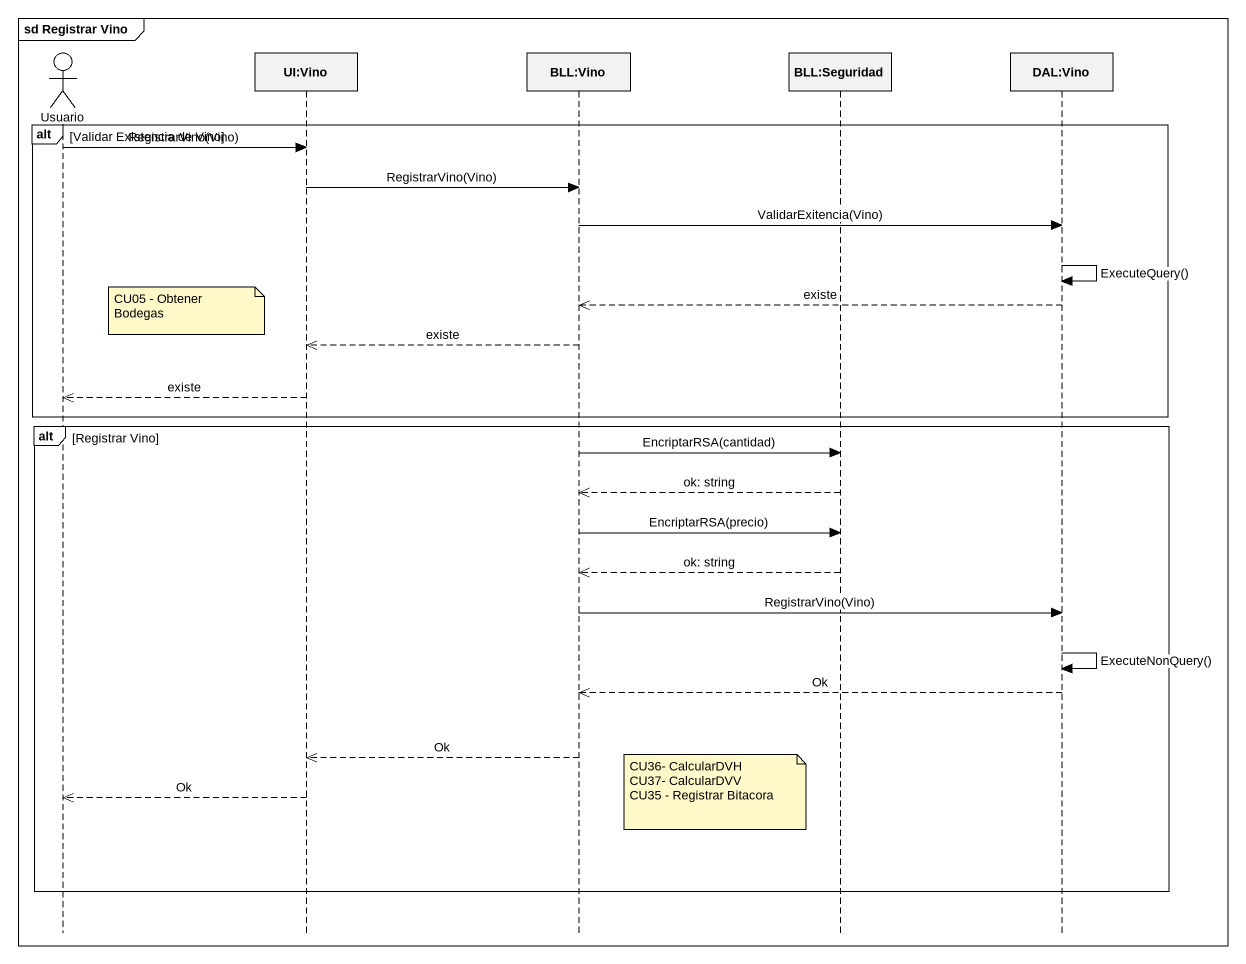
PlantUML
@startuml
mainframe sd Registrar Vino
hide footbox
actor Usuario
participant "UI:Vino" as UI_Vino
participant "BLL:Vino" as BLL_Vino
participant "BLL:Seguridad" as BLL_Seguridad
participant "DAL:Vino" as DAL_Vino

alt Validar Existencia de Vino
  Usuario -> UI_Vino : RegistrarVino(Vino)
  UI_Vino -> BLL_Vino : RegistrarVino(Vino)
  BLL_Vino -> DAL_Vino : ValidarExitencia(Vino)
  DAL_Vino -> DAL_Vino : ExecuteQuery()
  DAL_Vino -->> BLL_Vino : existe
  note left of UI_Vino : CU05 - Obtener Bodegas
  BLL_Vino -->> UI_Vino : existe
  UI_Vino -->> Usuario : existe
end
alt Registrar Vino
  BLL_Vino -> BLL_Seguridad : EncriptarRSA(cantidad)
  BLL_Seguridad -->> BLL_Vino : ok: string
  BLL_Vino -> BLL_Seguridad : EncriptarRSA(precio)
  BLL_Seguridad -->> BLL_Vino : ok: string
  BLL_Vino -> DAL_Vino : RegistrarVino(Vino)
  DAL_Vino -> DAL_Vino : ExecuteNonQuery()
  DAL_Vino -->> BLL_Vino : Ok
  BLL_Vino -->> UI_Vino : Ok
  note left of BLL_Seguridad
    CU36- CalcularDVH
    CU37- CalcularDVV
    CU35 - Registrar Bitacora
  end note
  UI_Vino -->> Usuario : Ok
end
@enduml
